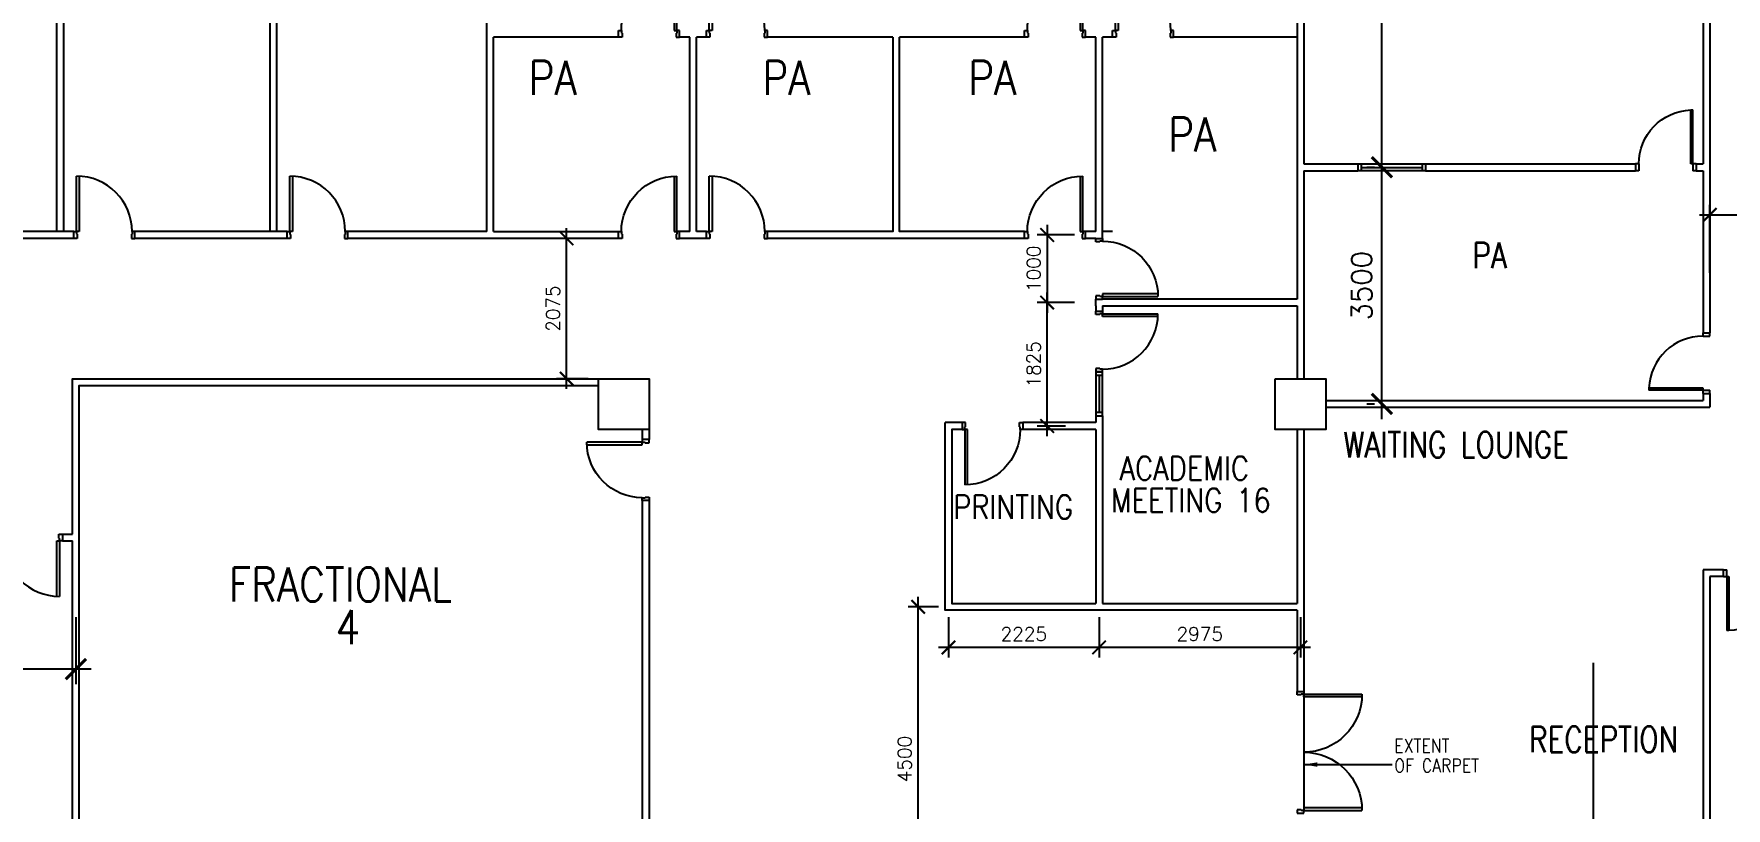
# Model space of a CAD drawing. Extents: x 2266480 to 2632177, y -858634 to -757244.
# Drawn here: x 2341802 to 2366811, y -782901 to -771449 of the extents above; entities that cross this region are included whole.
import ezdxf

# ---------------------------------------------------------------- set-up
doc = ezdxf.new("R2010")
doc.units = 0
doc.header["$LTSCALE"] = 10
doc.header["$MEASUREMENT"] = 0
doc.layers.get('0').update_dxf_attribs({"linetype": 'CONTINUOUS'})
doc.layers.get('DEFPOINTS').update_dxf_attribs({"linetype": 'CONTINUOUS'})
for name, color, linetype in [('AR', 7, 'CONTINUOUS'), ('COL', 3, 'CONTINUOUS'), ('DIM', 7, 'CONTINUOUS'), ('DOOR', 5, 'CONTINUOUS'), ('DR', 7, 'CONTINUOUS'), ('LINE', 7, 'CONTINUOUS'), ('partition', 7, 'CONTINUOUS'), ('SPEC', 7, 'CONTINUOUS'), ('stair', 7, 'CONTINUOUS'), ('T50', 4, 'CONTINUOUS')]:
    doc.layers.add(name, color=color, linetype=linetype)
doc.styles.add('DIMTEXT', font='romans.shx', dxfattribs={"width": 0.8, "height": 400})
doc.styles.add('ROMANS', font='romans')
doc.styles.get("Standard").update_dxf_attribs({"font": 'ROMANS.SHX'})
doc.dimstyles.get("Standard").update_dxf_attribs({"dimtxt": 0.18, "dimasz": 0.18, "dimexe": 0.18, "dimexo": 0.0625, "dimgap": 0.09, "dimtad": 0, "dimtih": 1, "dimtoh": 1, "dimdec": 4, "dimzin": 0, "dimdsep": 46, "dimtxsty": 'Standard', "dimcen": 0.09, "dimadec": 0, "dimazin": 0, "dimtfac": 1, "dimtdec": 4, "dimtofl": 0, "dimtmove": 0, "dimatfit": 3, "dimfxl": 1, "dimtolj": 1, "dimtzin": 0, "dimarcsym": 0})
doc.dimstyles.new('STANDARD$0', dxfattribs={"dimscale": 0, "dimtxt": 8, "dimasz": 6, "dimexe": 1, "dimexo": 1, "dimgap": 3, "dimtad": 1, "dimdec": 0, "dimlfac": -1, "dimrnd": 1, "dimzin": 0, "dimdsep": 46, "dimtxsty": 'Standard', "dimcen": 0, "dimclrd": 5, "dimclre": 250, "dimadec": 0, "dimazin": 0, "dimtfac": 1, "dimtdec": 4, "dimtofl": 0, "dimtmove": 0, "dimatfit": 3, "dimfxl": 1, "dimtolj": 1, "dimtzin": 0, "dimarcsym": 0})

# ---------------------------------------------------------------- blocks, each defined once
blk = doc.blocks.new('_ARCHTICK')
at = {"color": 0, "linetype": 'ByBlock', "const_width": 0.15}
blk.add_lwpolyline([(-0.5, -0.5), (0.5, 0.5)], dxfattribs=at)
blk = doc.blocks.new('*D453')
at = {"layer": 'DEFPOINTS', "color": 0, "transparency": 16777216}
for p in [(2339519, -779751), (2342423, -779849), (2339519, -780843)]:
    blk.add_point(p, dxfattribs=at)
at = {"layer": 'DIM', "color": 7, "lineweight": -2, "transparency": 16777216}
for p, q in [((2339519, -779976), (2339519, -781068)), ((2342423, -780074), (2342423, -781068)), ((2342648, -780843), (2339294, -780843))]:
    blk.add_line(p, q, dxfattribs=at)
at = {"layer": 'DIM', "color": 7, "lineweight": -2, "transparency": 16777216, "xscale": 300, "yscale": 300, "zscale": 300, "rotation": 180}
blk.add_blockref('_ARCHTICK', (2339519, -780843), dxfattribs=at)
at = {"layer": 'DIM', "color": 7, "lineweight": -2, "transparency": 16777216, "xscale": 300, "yscale": 300, "zscale": 300}
blk.add_blockref('_ARCHTICK', (2342423, -780843), dxfattribs=at)
at = {"layer": 'DIM', "color": 7, "transparency": 16777216, "insert": (2340971, -780543), "char_height": 300, "attachment_point": 5, "style": 'ROMANS'}
blk.add_mtext('\\A1;2900', dxfattribs=at)
blk = doc.blocks.new('D900')
at = {"layer": 'DOOR', "color": 7}
for p, q in [((50, 100), (50, 899)), ((80, 899), (50, 899)), ((80, 100), (80, 899)), ((0, 100), (0, 0)), ((0, 100), (50, 100)), ((0, 0), (50, 0)), ((50, 100), (50, 0)), ((50, 100), (80, 100)), ((850, 100), (850, 0)), ((850, 100), (900, 100)), ((850, 0), (900, 0)), ((900, 100), (900, 0))]:
    blk.add_line(p, q, dxfattribs=at)
blk.add_arc((50, 100), 800, 0, 87.8509, dxfattribs=at)
blk = doc.blocks.new('D1800-A')
at = {"layer": 'DR'}
for p, q in [((0, 0), (100, 0)), ((0, -50), (0, 0)), ((100, 0), (100, -40)), ((60, -50), (0, -50)), ((100, -40), (60, -40)), ((60, -40), (60, -50)), ((100, -40), (960, -40)), ((100, -80), (100, -40)), ((959, -80), (100, -80)), ((60, -1750), (0, -1750)), ((0, -1750), (0, -1800)), ((60, -1760), (60, -1750)), ((959, -1720), (100, -1720)), ((100, -1720), (100, -1760)), ((0, -1800), (100, -1800)), ((100, -1760), (60, -1760)), ((100, -1760), (960, -1760)), ((100, -1800), (100, -1760))]:
    blk.add_line(p, q, dxfattribs=at)
for centre, start, end in [((100, -40), 270.0001, 0), ((100, -1760), 0, 90)]:
    blk.add_arc(centre, 860, start, end, dxfattribs=at)
blk = doc.blocks.new('d900-1b1')
at = {"layer": 'DR'}
for p, q in [((40, 100), (40, 920)), ((80, 919), (80, 100)), ((0, 0), (0, 100)), ((0, 100), (40, 100)), ((50, 0), (0, 0)), ((80, 100), (40, 100)), ((40, 100), (40, 60)), ((40, 60), (50, 60)), ((50, 60), (50, 0)), ((860, 60), (850, 60)), ((850, 60), (850, 0)), ((850, 0), (900, 0)), ((860, 100), (860, 60)), ((900, 100), (860, 100)), ((900, 0), (900, 100))]:
    blk.add_line(p, q, dxfattribs=at)
blk.add_arc((40, 100), 820, 0, 90, dxfattribs=at)
blk = doc.blocks.new('FG')
at = {"layer": 'LINE', "linetype": 'Continuous'}
for points in [[(0, 0), (50, 0), (50, 100), (0, 100)], [(600, 0), (650, 0), (650, 100), (600, 100)]]:
    blk.add_lwpolyline(points, close=True, dxfattribs=at)
at = {"layer": 'LINE', "color": 5, "linetype": 'Continuous'}
for points in [[(600, 100), (50, 100)], [(50, 0), (600, 0)]]:
    blk.add_lwpolyline(points, dxfattribs=at)
at = {"layer": 'LINE', "color": 1, "linetype": 'Continuous'}
blk.add_lwpolyline([(50, 50), (600, 50)], dxfattribs=at)
blk = doc.blocks.new('*D485')
at = {"layer": 'DEFPOINTS', "color": 0, "transparency": 16777216}
for p in [(2349675, -774474), (2350144, -774474), (2350144, -776549)]:
    blk.add_point(p, dxfattribs=at)
at = {"layer": 'DIM', "color": 7, "lineweight": -2, "transparency": 16777216}
for p, q in [((2349994, -774474), (2349525, -774474)), ((2349675, -776699), (2349675, -774324)), ((2349994, -776549), (2349525, -776549))]:
    blk.add_line(p, q, dxfattribs=at)
at = {"layer": 'DIM', "color": 7, "lineweight": -2, "transparency": 16777216, "xscale": 200, "yscale": 200, "zscale": 200}
for p, rotation in [((2349675, -774474), 90), ((2349675, -776549), 270)]:
    blk.add_blockref('_ARCHTICK', p, dxfattribs=dict(at, rotation=rotation))
at = {"layer": 'DIM', "color": 7, "transparency": 16777216, "insert": (2349475, -775512), "char_height": 200, "attachment_point": 5, "rotation": 90, "style": 'ROMANS'}
blk.add_mtext('\\A1;2075', dxfattribs=at)
blk = doc.blocks.new('*D486')
at = {"layer": 'DEFPOINTS', "color": 0, "transparency": 16777216}
for p in [(2357544, -779924), (2360519, -779924), (2357544, -780524)]:
    blk.add_point(p, dxfattribs=at)
at = {"layer": 'DIM', "color": 7, "lineweight": -2, "transparency": 16777216}
for p, q in [((2357544, -780074), (2357544, -780674)), ((2360519, -780074), (2360519, -780674)), ((2360669, -780524), (2357394, -780524))]:
    blk.add_line(p, q, dxfattribs=at)
at = {"layer": 'DIM', "color": 7, "lineweight": -2, "transparency": 16777216, "xscale": 200, "yscale": 200, "zscale": 200, "rotation": 180}
blk.add_blockref('_ARCHTICK', (2357544, -780524), dxfattribs=at)
at = {"layer": 'DIM', "color": 7, "lineweight": -2, "transparency": 16777216, "xscale": 200, "yscale": 200, "zscale": 200}
blk.add_blockref('_ARCHTICK', (2360519, -780524), dxfattribs=at)
at = {"layer": 'DIM', "color": 7, "transparency": 16777216, "insert": (2359032, -780324), "char_height": 200, "attachment_point": 5, "style": 'ROMANS'}
blk.add_mtext('\\A1;2975', dxfattribs=at)
blk = doc.blocks.new('*D487')
at = {"layer": 'DEFPOINTS', "color": 0, "transparency": 16777216}
for p in [(2355319, -779924), (2357544, -779924), (2355319, -780524)]:
    blk.add_point(p, dxfattribs=at)
at = {"layer": 'DIM', "color": 7, "lineweight": -2, "transparency": 16777216}
for p, q in [((2355319, -780074), (2355319, -780674)), ((2357544, -780074), (2357544, -780674)), ((2357694, -780524), (2355169, -780524))]:
    blk.add_line(p, q, dxfattribs=at)
at = {"layer": 'DIM', "color": 7, "lineweight": -2, "transparency": 16777216, "xscale": 200, "yscale": 200, "zscale": 200, "rotation": 180}
blk.add_blockref('_ARCHTICK', (2355319, -780524), dxfattribs=at)
at = {"layer": 'DIM', "color": 7, "lineweight": -2, "transparency": 16777216, "xscale": 200, "yscale": 200, "zscale": 200}
blk.add_blockref('_ARCHTICK', (2357544, -780524), dxfattribs=at)
at = {"layer": 'DIM', "color": 7, "transparency": 16777216, "insert": (2356432, -780324), "char_height": 200, "attachment_point": 5, "style": 'ROMANS'}
blk.add_mtext('\\A1;2225', dxfattribs=at)
blk = doc.blocks.new('*D472')
at = {"layer": 'DEFPOINTS', "color": 0, "transparency": 16777216}
for p in [(2354871, -779924), (2355319, -779924), (2354871, -784424)]:
    blk.add_point(p, dxfattribs=at)
at = {"layer": 'DIM', "color": 7, "lineweight": -2, "transparency": 16777216}
for p, q in [((2355169, -779924), (2354721, -779924)), ((2354871, -784574), (2354871, -779774))]:
    blk.add_line(p, q, dxfattribs=at)
at = {"layer": 'DIM', "color": 7, "lineweight": -2, "transparency": 16777216, "xscale": 200, "yscale": 200, "zscale": 200}
for p, rotation in [((2354871, -779924), 90), ((2354871, -784424), 270)]:
    blk.add_blockref('_ARCHTICK', p, dxfattribs=dict(at, rotation=rotation))
at = {"layer": 'DIM', "color": 7, "transparency": 16777216, "insert": (2354671, -782174), "char_height": 200, "attachment_point": 5, "rotation": 90, "style": 'ROMANS'}
blk.add_mtext('\\A1;4500', dxfattribs=at)
blk = doc.blocks.new('*D473')
at = {"layer": 'DEFPOINTS', "color": 0, "transparency": 16777216}
for p in [(2356777, -775424), (2357200, -775424), (2357200, -777249)]:
    blk.add_point(p, dxfattribs=at)
at = {"layer": 'DIM', "color": 7, "lineweight": -2, "transparency": 16777216}
for p, q in [((2357050, -775424), (2356627, -775424)), ((2356777, -777399), (2356777, -775274)), ((2357050, -777249), (2356627, -777249))]:
    blk.add_line(p, q, dxfattribs=at)
at = {"layer": 'DIM', "color": 7, "lineweight": -2, "transparency": 16777216, "xscale": 200, "yscale": 200, "zscale": 200}
for p, rotation in [((2356777, -775424), 90), ((2356777, -777249), 270)]:
    blk.add_blockref('_ARCHTICK', p, dxfattribs=dict(at, rotation=rotation))
at = {"layer": 'DIM', "color": 7, "transparency": 16777216, "insert": (2356577, -776337), "char_height": 200, "attachment_point": 5, "rotation": 90, "style": 'ROMANS'}
blk.add_mtext('\\A1;1825', dxfattribs=at)
blk = doc.blocks.new('*D474')
at = {"layer": 'DEFPOINTS', "color": 0, "transparency": 16777216}
for p in [(2357332, -774424), (2356777, -775424), (2357332, -775424)]:
    blk.add_point(p, dxfattribs=at)
at = {"layer": 'DIM', "color": 7, "lineweight": -2, "transparency": 16777216}
for p, q in [((2357182, -774424), (2356627, -774424)), ((2356777, -774274), (2356777, -775574)), ((2357182, -775424), (2356627, -775424))]:
    blk.add_line(p, q, dxfattribs=at)
at = {"layer": 'DIM', "color": 7, "lineweight": -2, "transparency": 16777216, "xscale": 200, "yscale": 200, "zscale": 200}
for p, rotation in [((2356777, -774424), 90), ((2356777, -775424), 270)]:
    blk.add_blockref('_ARCHTICK', p, dxfattribs=dict(at, rotation=rotation))
at = {"layer": 'DIM', "color": 7, "transparency": 16777216, "insert": (2356577, -774924), "char_height": 200, "attachment_point": 5, "rotation": 90, "style": 'ROMANS'}
blk.add_mtext('\\A1;1000', dxfattribs=at)
blk = doc.blocks.new('*D476')
at = {"layer": 'DEFPOINTS', "color": 0, "transparency": 16777216}
for p in [(2361724, -773424), (2361841, -773424), (2361841, -776924)]:
    blk.add_point(p, dxfattribs=at)
at = {"layer": 'DIM', "color": 7, "lineweight": -2, "transparency": 16777216}
for p, q in [((2361724, -777149), (2361724, -773199)), ((2361616, -773424), (2361499, -773424)), ((2361616, -776924), (2361499, -776924))]:
    blk.add_line(p, q, dxfattribs=at)
at = {"layer": 'DIM', "color": 7, "lineweight": -2, "transparency": 16777216, "xscale": 300, "yscale": 300, "zscale": 300}
for p, rotation in [((2361724, -773424), 90), ((2361724, -776924), 270)]:
    blk.add_blockref('_ARCHTICK', p, dxfattribs=dict(at, rotation=rotation))
at = {"layer": 'DIM', "color": 7, "transparency": 16777216, "insert": (2361424, -775174), "char_height": 300, "attachment_point": 5, "rotation": 90, "style": 'ROMANS'}
blk.add_mtext('\\A1;3500', dxfattribs=at)
blk = doc.blocks.new('*D477')
at = {"layer": 'DEFPOINTS', "color": 0, "transparency": 16777216}
for p in [(2361724, -764924), (2362576, -764924), (2361639, -773424)]:
    blk.add_point(p, dxfattribs=at)
at = {"layer": 'DIM', "color": 7, "lineweight": -2, "transparency": 16777216}
for p, q in [((2361724, -773649), (2361724, -764699)), ((2362351, -764924), (2361499, -764924)), ((2361864, -773424), (2361949, -773424))]:
    blk.add_line(p, q, dxfattribs=at)
at = {"layer": 'DIM', "color": 7, "lineweight": -2, "transparency": 16777216, "xscale": 300, "yscale": 300, "zscale": 300}
for p, rotation in [((2361724, -764924), 90), ((2361724, -773424), 270)]:
    blk.add_blockref('_ARCHTICK', p, dxfattribs=dict(at, rotation=rotation))
at = {"layer": 'DIM', "color": 7, "transparency": 16777216, "insert": (2361424, -769174), "char_height": 300, "attachment_point": 5, "rotation": 90, "style": 'ROMANS'}
blk.add_mtext('\\A1;8500', dxfattribs=at)
blk = doc.blocks.new('*D568')
at = {"layer": 'DEFPOINTS', "color": 0, "transparency": 16777216}
for p in [(2368369, -774128), (2366569, -775133), (2368369, -775037)]:
    blk.add_point(p, dxfattribs=at)
at = {"layer": 'partition', "color": 7, "lineweight": -2, "transparency": 16777216}
for p, q in [((2366569, -774983), (2366569, -773978)), ((2368369, -774887), (2368369, -773978)), ((2366419, -774128), (2368519, -774128))]:
    blk.add_line(p, q, dxfattribs=at)
at = {"layer": 'partition', "color": 7, "lineweight": -2, "transparency": 16777216, "xscale": 200, "yscale": 200, "zscale": 200, "rotation": 180}
blk.add_blockref('_ARCHTICK', (2366569, -774128), dxfattribs=at)
at = {"layer": 'partition', "color": 7, "lineweight": -2, "transparency": 16777216, "xscale": 200, "yscale": 200, "zscale": 200}
blk.add_blockref('_ARCHTICK', (2368369, -774128), dxfattribs=at)
at = {"layer": 'partition', "color": 7, "transparency": 16777216, "insert": (2367469, -773928), "char_height": 200, "attachment_point": 5, "style": 'ROMANS'}
blk.add_mtext('\\A1;1800', dxfattribs=at)

msp = doc.modelspace()

# ---------------------------------------------------------------- linework, layer by layer
at = {"color": 0}
for p, q in [((2361369.4, -773374.1), (2362369.4, -773374.1)), ((2362369.4, -773474.1), (2361369.4, -773474.1)), ((2361419.4, -773424.1), (2362319.4, -773424.1))]:
    msp.add_line(p, q, dxfattribs=at)
at = {"layer": 'AR', "color": 0}
msp.add_lwpolyline([(2359853, -793349.1), (2359853, -787449.1), (2364853, -787449.1), (2364853, -780749.2)], dxfattribs=at)
at = {"layer": 'COL', "color": 0}
for points in [[(2350144.4, -776549.1), (2350894.4, -776549.1), (2350894.4, -777299.1), (2350144.4, -777299.1)], [(2360144.4, -776549.1), (2360894.4, -776549.1), (2360894.4, -777299.1), (2360144.4, -777299.1)]]:
    msp.add_lwpolyline(points, close=True, dxfattribs=at)
at = {"layer": 'DEFPOINTS', "color": 0}
for points in [[(2357494.4, -774374.1), (2357344.4, -774374.1)], [(2357494.4, -774474.1), (2357344.4, -774474.1)], [(2357744.4, -774374.1), (2357594.4, -774374.1)]]:
    msp.add_lwpolyline(points, dxfattribs=at)
at = {"layer": 'LINE', "color": 0}
msp.add_lwpolyline([(2360569.4, -781214.1), (2360569.4, -782894.1)], dxfattribs=at)
at = {"layer": 'partition', "color": 0}
for p, q in [((2342144.4, -774374.1), (2342144.4, -764999.1)), ((2342244.4, -774374.1), (2342244.4, -764999.1)), ((2366469.4, -764999.1), (2366469.4, -773374.1)), ((2345294.4, -774374.1), (2345294.4, -765424.1)), ((2345394.4, -774374.1), (2345394.4, -765424.1)), ((2360469.4, -765424.1), (2360469.4, -775374.1)), ((2360569.4, -765424.1), (2360569.4, -773374.1)), ((2366569.4, -770974.1), (2366569.4, -775869.4)), ((2360569.4, -773374.1), (2361369.4, -773374.1)), ((2360569.4, -773474.1), (2361369.4, -773474.1)), ((2360569.4, -773474.1), (2360569.4, -776549.1)), ((2361369.4, -773374.1), (2361369.4, -773474.1)), ((2361419.4, -773374.1), (2361419.4, -773474.1)), ((2362319.4, -773374.1), (2362319.4, -773474.1)), ((2362369.4, -773374.1), (2362369.4, -773474.1)), ((2362369.4, -773374.1), (2365469.4, -773374.1)), ((2362369.4, -773474.1), (2365469.4, -773474.1)), ((2366369.4, -773374.1), (2366469.4, -773374.1)), ((2366369.4, -773474.1), (2366469.4, -773474.1)), ((2366469.4, -773474.1), (2366469.4, -775869.4)), ((2357594.4, -775474.1), (2360469.4, -775474.1)), ((2360469.4, -775474.1), (2360469.4, -776549.1)), ((2360894.4, -776869.4), (2366469.4, -776869.4)), ((2360894.4, -776969.4), (2366569.4, -776969.4)), ((2366469.4, -776769.4), (2366469.4, -776869.4)), ((2366569.4, -776769.4), (2366569.4, -776969.4)), ((2360469.4, -777299.1), (2360469.4, -779874.1)), ((2360569.4, -777299.1), (2360569.4, -781174.1)), ((2342373.4, -784174.1), (2342373.4, -778949.1)), ((2366469.4, -779374.1), (2366469.4, -784174.1)), ((2366769.4, -779374.1), (2366469.4, -779374.1)), ((2366569.4, -779474.1), (2366569.4, -784174.1)), ((2366769.4, -779474.1), (2366569.4, -779474.1)), ((2360469.4, -779974.1), (2360469.4, -781174.1))]:
    msp.add_line(p, q, dxfattribs=at)
for points in [[(2348494.4, -774374.1), (2348494.4, -764999.1)], [(2350444.4, -771499.1), (2348594.4, -771499.1)], [(2348594.4, -774374.1), (2348594.4, -771499.1)], [(2351494.4, -771499.1), (2351344.4, -771499.1)], [(2351494.4, -774374.1), (2351494.4, -771499.1)], [(2351594.4, -774374.1), (2351594.4, -771499.1)], [(2351744.4, -771499.1), (2351594.4, -771499.1)], [(2354494.4, -771499.1), (2354494.4, -774374.1), (2352644.4, -774374.1)], [(2354494.4, -771499.1), (2352644.4, -771499.1)], [(2356444.4, -774374.1), (2354594.4, -774374.1), (2354594.4, -771499.1)], [(2356444.4, -771499.1), (2354594.4, -771499.1)], [(2357494.4, -771499.1), (2357344.4, -771499.1)], [(2357494.4, -771499.1), (2357344.4, -771499.1)], [(2357494.4, -774374.1), (2357494.4, -771499.1)], [(2357494.4, -774374.1), (2357494.4, -771499.1)], [(2357594.4, -774374.1), (2357594.4, -771499.1)], [(2357744.4, -771499.1), (2357594.4, -771499.1)], [(2357744.4, -771499.1), (2357594.4, -771499.1)], [(2357594.4, -774474.1), (2357594.4, -771499.1)], [(2360469.4, -771499.1), (2358644.4, -771499.1)], [(2342394.4, -774374.1), (2340144.4, -774374.1)], [(2342394.4, -774474.1), (2340144.4, -774474.1)], [(2345544.4, -774374.1), (2343294.4, -774374.1)], [(2345544.4, -774474.1), (2343294.4, -774474.1)], [(2348494.4, -774374.1), (2346444.4, -774374.1)], [(2348494.4, -774474.1), (2346444.4, -774474.1)], [(2350444.4, -774474.1), (2348494.4, -774474.1)], [(2348594.4, -774374.1), (2350444.4, -774374.1)], [(2351494.4, -774374.1), (2351344.4, -774374.1)], [(2351744.4, -774474.1), (2351344.4, -774474.1)], [(2351744.4, -774374.1), (2351594.4, -774374.1)], [(2356444.4, -774474.1), (2352644.4, -774474.1)], [(2357494.4, -774374.1), (2357344.4, -774374.1)], [(2357494.4, -774474.1), (2357344.4, -774474.1)], [(2357494.4, -775474.1), (2357494.4, -775374.1)], [(2357494.4, -775474.1), (2357494.4, -775549.1)], [(2360469.4, -775374.1), (2357594.4, -775374.1)], [(2357594.4, -775474.1), (2357594.4, -775549.1)], [(2342373.4, -778849.1), (2342373.4, -776549.1), (2350144.4, -776549.1)], [(2342473.4, -784174.1), (2342473.4, -776649.1), (2350144.4, -776649.1)], [(2355519.4, -777199.1), (2355269.4, -777199.1)], [(2355269.4, -778849.1), (2355269.4, -777199.1)], [(2357494.4, -777199.1), (2356419.4, -777199.1)], [(2357494.4, -777099.1), (2357494.4, -777199.1)], [(2357594.4, -777099.1), (2357594.4, -779874.1)], [(2350794.4, -777299.1), (2350794.4, -777449.1)], [(2350894.4, -777299.1), (2350894.4, -777449.1)], [(2355519.4, -777299.1), (2355369.4, -777299.1), (2355369.4, -778849.1)], [(2357494.4, -777299.1), (2356419.4, -777299.1)], [(2357494.4, -777299.1), (2357494.4, -779874.1)], [(2350794.4, -778349.1), (2350794.4, -784174.1)], [(2350894.4, -778349.1), (2350894.4, -784174.1)], [(2342223.4, -778849.1), (2342373.4, -778849.1)], [(2342223.4, -778949.1), (2342373.4, -778949.1)], [(2360469.4, -779974.1), (2355269.4, -779974.1), (2355269.4, -778849.1)], [(2355369.4, -778849.1), (2355369.4, -779874.1), (2357494.4, -779874.1)], [(2357594.4, -779874.1), (2360469.4, -779874.1)]]:
    msp.add_lwpolyline(points, dxfattribs=at)

# ---------------------------------------------------------------- block references
at = {"layer": 'DR', "color": 0, "xscale": -1}
for p in [(2351344.4, -771499.1), (2357344.4, -771499.1), (2351344.4, -774474.1), (2357344.4, -774474.1)]:
    msp.add_blockref('d900-1b1', p, dxfattribs=at)
at = {"layer": 'DR', "color": 0}
for p in [(2351744.4, -771499.1), (2357744.4, -771499.1), (2342394.4, -774474.1), (2345544.4, -774474.4), (2351744.4, -774474.1)]:
    msp.add_blockref('d900-1b1', p, dxfattribs=at)
at = {"layer": 'DR', "color": 0, "xscale": -1}
for p, rotation in [((2357494.4, -775374.1), 270), ((2355519.4, -777199.1), 180), ((2350894.4, -777449.1), 90)]:
    msp.add_blockref('d900-1b1', p, dxfattribs=dict(at, rotation=rotation))
at = {"layer": 'DR', "color": 0}
for p, rotation in [((2357494.4, -775549.1), 270), ((2342223.4, -778849.1), 180)]:
    msp.add_blockref('d900-1b1', p, dxfattribs=dict(at, rotation=rotation))
at = {"layer": 'LINE', "color": 0, "rotation": 270}
msp.add_blockref('FG', (2357494.4, -776449.1), dxfattribs=at)
at = {"layer": 'stair', "color": 0, "xscale": -1}
msp.add_blockref('D900', (2366369.4, -773474.1), dxfattribs=at)
at = {"layer": 'stair', "color": 0, "rotation": 90}
msp.add_blockref('D900', (2366569.4, -776769.4), dxfattribs=at)
at = {"layer": 'stair', "color": 0, "xscale": -1, "rotation": 180}
for name, p in [('D900', (2366769.4, -779374.1)), ('D1800-A', (2360469.4, -782974.1))]:
    msp.add_blockref(name, p, dxfattribs=at)

# ---------------------------------------------------------------- texts
at = {"layer": 'SPEC', "color": 0, "style": 'ROMANS', "width": 0.85}
for s, p in [('EXTENT', (2361906.3, -782076.2)), ('OF CARPET', (2361906.3, -782369.7))]:
    msp.add_text(s, height=200, dxfattribs=at).set_placement(p)
at = {"layer": 'T50', "color": 0, "style": 'ROMANS', "width": 0.85}
for s, height, p in [('PA', 500, (2349115.1, -772349.8)), ('PA', 500, (2352569.9, -772349.8)), ('PA', 500, (2355610.2, -772349.8)), ('PA', 500, (2358565.5, -773189)), ('ACADEMIC', 350, (2357847.2, -778049.2)), ('MEETING 16', 350, (2357721.2, -778521.9)), ('PRINTING', 350, (2355388.9, -778621.4)), ('FRACTIONAL', 500, (2344685.4, -779842.4)), ('4', 500, (2346261, -780472.8))]:
    msp.add_text(s, height=height, dxfattribs=at).set_placement(p)
at = {"layer": 'T50', "color": 0, "style": 'DIMTEXT', "width": 0.8}
for s, p in [('PA', (2363060.8, -774914.8)), ('WAITING LOUNGE', (2361152.6, -777715.4)), ('RECEPTION', (2363897.6, -782074.1))]:
    msp.add_text(s, height=380, rotation=0, dxfattribs=at).set_placement(p)

# ---------------------------------------------------------------- dimensions: what is measured, and where the dimension line sits
at = {"layer": 'DIM', "color": 0}
for base, p1, p2, override, picture, middle in [((2361723.8, -764924.1), (2361638.9, -773424.1), (2362575.6, -764924.1), {"dimscale": 150, "dimtxt": 2, "dimasz": 2, "dimexe": 1.5, "dimexo": 1.5, "dimgap": 1, "dimtxsty": 'ROMANS', "dimblk": 'ARCHTICK', "dimdle": 1.5, "dimclrd": 7, "dimclre": 7, "dimclrt": 7, "dimtdec": 0, "dimtmove": 2}, '*D477', (2361423.8, -769174.1)), ((2361723.8, -773424.1), (2361841.5, -776924.1), (2361841.5, -773424.1), {"dimscale": 150, "dimtxt": 2, "dimasz": 2, "dimexe": 1.5, "dimexo": 1.5, "dimgap": 1, "dimtxsty": 'ROMANS', "dimblk": 'ARCHTICK', "dimdle": 1.5, "dimclrd": 7, "dimclre": 7, "dimclrt": 7, "dimtdec": 0, "dimtmove": 2}, '*D476', (2361423.8, -775174.1)), ((2349674.5, -774474.1), (2350144.4, -776549.1), (2350144.4, -774474.1), {"dimscale": 100, "dimtxt": 2, "dimasz": 2, "dimexe": 1.5, "dimexo": 1.5, "dimgap": 1, "dimtxsty": 'ROMANS', "dimblk": 'ARCHTICK', "dimdle": 1.5, "dimclrd": 7, "dimclre": 7, "dimclrt": 7, "dimtdec": 0, "dimtmove": 2}, '*D485', (2349474.5, -775511.6)), ((2356776.9, -775424.1), (2357331.8, -774424.1), (2357331.8, -775424.1), {"dimscale": 100, "dimtxt": 2, "dimasz": 2, "dimexe": 1.5, "dimexo": 1.5, "dimgap": 1, "dimtxsty": 'ROMANS', "dimblk": 'ARCHTICK', "dimdle": 1.5, "dimclrd": 7, "dimclre": 7, "dimclrt": 7, "dimtdec": 0, "dimtmove": 2}, '*D474', (2356576.9, -774924.1)), ((2356776.9, -775424.1), (2357200.1, -777249.1), (2357200.1, -775424.1), {"dimscale": 100, "dimtxt": 2, "dimasz": 2, "dimexe": 1.5, "dimexo": 1.5, "dimgap": 1, "dimtxsty": 'ROMANS', "dimblk": 'ARCHTICK', "dimdle": 1.5, "dimclrd": 7, "dimclre": 7, "dimclrt": 7, "dimtdec": 0, "dimtmove": 2}, '*D473', (2356576.9, -776336.6)), ((2354871.3, -779924.1), (2354871.3, -784424.1), (2355319.4, -779924.1), {"dimscale": 100, "dimtxt": 2, "dimasz": 2, "dimexe": 1.5, "dimexo": 1.5, "dimgap": 1, "dimtxsty": 'ROMANS', "dimblk": 'ARCHTICK', "dimdle": 1.5, "dimclrd": 7, "dimclre": 7, "dimclrt": 7, "dimtdec": 0, "dimtmove": 2}, '*D472', (2354671.3, -782174.1))]:
    dim = msp.add_linear_dim(base=base, p1=p1, p2=p2, angle=90, dimstyle='STANDARD$0', override=override, dxfattribs=at)
    dim.commit()
    dim.dimension.update_dxf_attribs({"geometry": picture, "text_midpoint": middle})
dim = msp.add_linear_dim(base=(2339519.4, -780842.8), p1=(2342423.4, -779849.1), p2=(2339519.4, -779750.8), text='2900', dimstyle='STANDARD$0', override={"dimscale": 150, "dimtxt": 2, "dimasz": 2, "dimexe": 1.5, "dimexo": 1.5, "dimgap": 1, "dimtxsty": 'ROMANS', "dimblk": 'ARCHTICK', "dimdle": 1.5, "dimclrd": 7, "dimclre": 7, "dimclrt": 7, "dimtdec": 0, "dimtmove": 2}, dxfattribs=at)
dim.commit()
dim.dimension.update_dxf_attribs({"geometry": '*D453', "text_midpoint": (2340971.4, -780542.8)})
for base, p1, p2, picture, middle in [((2355319.4, -780524.1), (2357544.4, -779924.1), (2355319.4, -779924.1), '*D487', (2356431.9, -780324.1)), ((2357544.4, -780524.1), (2360519.4, -779924.1), (2357544.4, -779924.1), '*D486', (2359031.9, -780324.1))]:
    dim = msp.add_linear_dim(base=base, p1=p1, p2=p2, dimstyle='STANDARD$0', override={"dimscale": 100, "dimtxt": 2, "dimasz": 2, "dimexe": 1.5, "dimexo": 1.5, "dimgap": 1, "dimtxsty": 'ROMANS', "dimblk": 'ARCHTICK', "dimdle": 1.5, "dimclrd": 7, "dimclre": 7, "dimclrt": 7, "dimtdec": 0, "dimtmove": 2}, dxfattribs=at)
    dim.commit()
    dim.dimension.update_dxf_attribs({"geometry": picture, "text_midpoint": middle})
at = {"layer": 'partition', "color": 0}
dim = msp.add_linear_dim(base=(2368369.4, -774128), p1=(2366569.4, -775132.5), p2=(2368369.4, -775037.1), dimstyle='STANDARD$0', override={"dimscale": 100, "dimtxt": 2, "dimasz": 2, "dimexe": 1.5, "dimexo": 1.5, "dimgap": 1, "dimtxsty": 'ROMANS', "dimblk": 'ARCHTICK', "dimdle": 1.5, "dimclrd": 7, "dimclre": 7, "dimclrt": 7, "dimtdec": 0, "dimtmove": 2}, dxfattribs=at)
dim.commit()
dim.dimension.update_dxf_attribs({"geometry": '*D568', "text_midpoint": (2367469.4, -773928)})

# ---------------------------------------------------------------- leaders
at = {"layer": 'LINE', "color": 0}
msp.add_leader([(2360569.4, -782255.5), (2361875.3, -782255.5)], dimstyle='Standard', override={"dimscale": 100, "dimtxt": 2, "dimasz": 2, "dimexe": 1.5, "dimexo": 1.5, "dimgap": 1, "dimtad": 0, "dimtih": 0, "dimtoh": 0, "dimdec": 0, "dimtxsty": 'ROMANS', "dimcen": 0, "dimdle": 1.5, "dimclrd": 7, "dimclre": 7, "dimclrt": 7, "dimtdec": 0, "dimtmove": 2}, dxfattribs=at)

doc.saveas('drawing.dxf')
